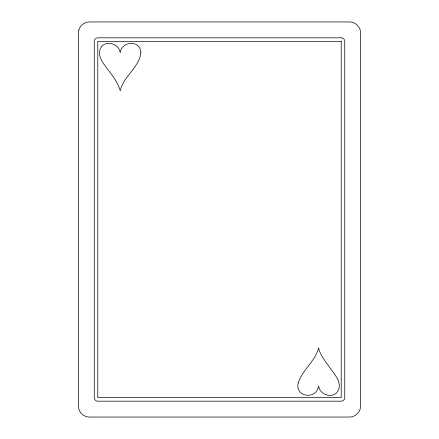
<?xml version="1.0" encoding="UTF-8"?>
<svg xmlns="http://www.w3.org/2000/svg" width="439" height="439" viewBox="0 0 439 439"><rect width="100%" height="100%" fill="white"/><g stroke="black" fill="none" stroke-linecap="round" stroke-linejoin="round"><path stroke-width="0.66" d="M140.881 52.625C139.24 67.644 123.441 76.172 120.22 90.785C117.273 79.849 108.834 71.634 102.715 62.404C100.202 58.486 98.55 53.723 100.108 49.124C104.147 39.285 118.722 42.923 120.22 52.625C121.894 40.767 140.326 39.713 140.881 52.625M298.328 382.583C294.3 397.24 316.398 400.28 318.571 386.079C320.069 395.78 334.644 399.413 338.678 389.58C341.328 381.507 334.787 374.555 330.402 368.573C326.056 361.945 320.399 355.853 318.571 347.913C315.284 361.335 302.564 369.687 298.328 382.583M78.773 30.187L78.394 33.062L78.394 405.938C78.285 411.897 83.547 417.16 89.501 417.05L349.499 417.05C355.453 417.16 360.715 411.897 360.606 405.938L360.606 33.062C360.715 27.103 355.453 21.84 349.499 21.95L89.501 21.95C84.59 21.912 79.991 25.429 78.773 30.187M341.207 37.82L97.793 37.82A3.528 3.528 0 0 0 94.264 41.348L94.264 397.652A3.528 3.528 0 0 0 97.793 401.18L341.207 401.18A3.528 3.528 0 0 0 344.736 397.652L344.736 41.348A3.528 3.528 0 0 0 341.207 37.82M341.207 41.348L97.793 41.348L97.793 397.652L341.207 397.652L341.207 41.348"/></g></svg>
